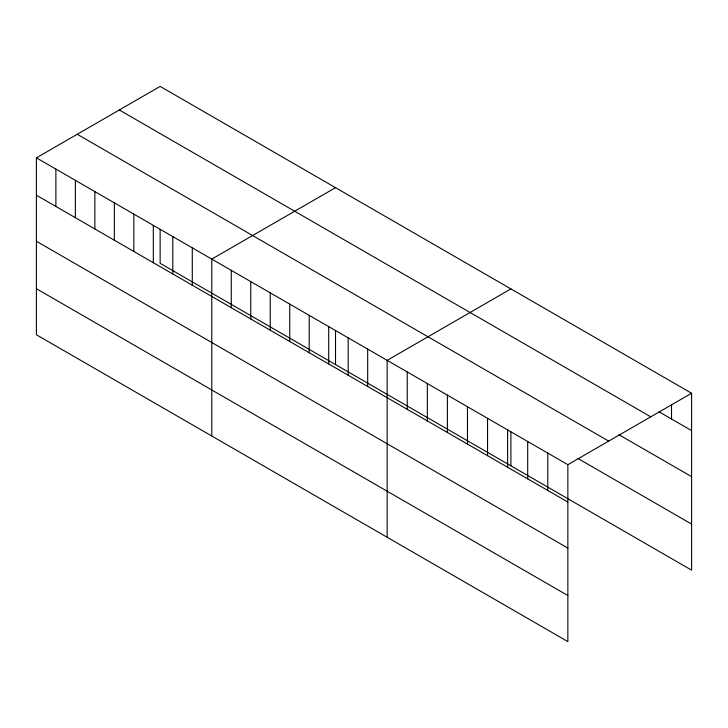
<?xml version="1.0" encoding="UTF-8"?>
<svg xmlns="http://www.w3.org/2000/svg" width="728" height="728" viewBox="0 0 728 728"><rect width="100%" height="100%" fill="white"/><g stroke="black" fill="none" stroke-linecap="round" stroke-linejoin="round"><path stroke-width="1.09" d="M36.4 157.849L567.858 464.682L567.858 641.596L36.4 334.762L36.4 157.849L160.142 86.404L691.6 393.238L691.6 570.151L160.142 263.318L160.142 229.329M335.526 187.66L211.775 259.104L211.775 436.017M510.901 288.916L387.159 360.36L387.159 537.273M567.858 464.682L691.6 393.238M659.095 411.83L691.6 430.594M119.31 109.983L650.759 416.807M618.937 434.698L691.6 476.649M77.241 134.271L608.69 441.104M577.832 458.413L691.6 524.096M36.4 195.204L567.858 502.038M36.4 241.259L567.858 548.093M36.4 288.707L567.858 595.54M671.525 404.286L671.525 419M547.775 453.089L547.775 490.445M527.7 441.496L527.7 478.851M510.901 431.841L510.901 465.829M507.625 429.902L507.625 467.267M487.542 418.309L487.542 455.673M467.467 406.724L467.467 444.08M447.392 395.131L447.392 432.487M427.318 383.538L427.318 420.902M407.234 371.944L407.234 409.309M367.676 349.103L367.676 386.468M348.184 337.856L348.184 375.211M335.526 330.585L335.526 364.573M328.701 326.608L328.701 363.964M309.209 315.351L309.209 352.716M289.726 304.104L289.726 341.459M270.243 292.856L270.243 330.212M250.751 281.599L250.751 318.964M231.267 270.352L231.267 307.707M192.292 247.848L192.292 285.212M172.809 236.6L172.809 273.956M153.317 225.352L153.317 262.708M133.834 214.096L133.834 251.46M114.351 202.848L114.351 240.204M94.858 191.601L94.858 228.956M75.375 180.344L75.375 217.708M55.883 169.096L55.883 206.461"/></g></svg>
